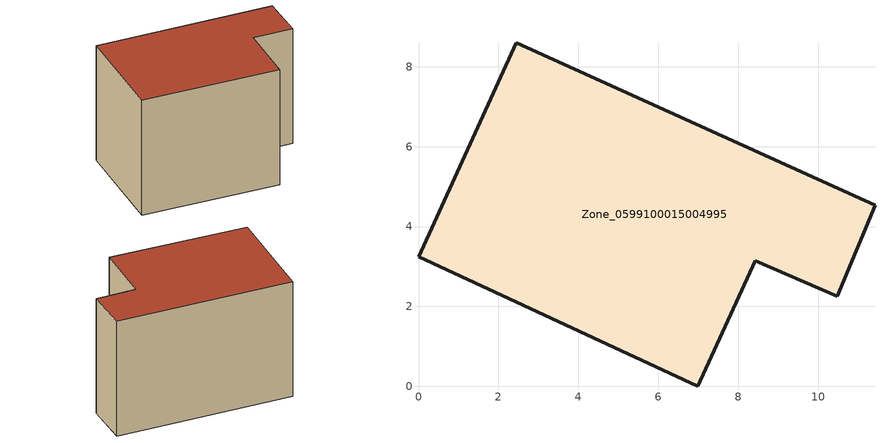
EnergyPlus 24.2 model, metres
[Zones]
Zone_0599100015004995
 floor ground (C_G): 2.44,8.6 11.42,4.54 10.47,2.26 8.42,3.15 6.98,0 0,3.25 z0.74
 wall outside (C_F): 11.42,4.54 2.44,8.6 0,3.25 6.98,0 8.42,3.15 10.47,2.26 11.42,4.54 z0.74:7.64
 roof outside (C_R): 2.44,8.6 0,3.25 6.98,0 8.42,3.15 10.47,2.26 11.42,4.54 z7.64
[BUILDING]
Pand.0599100015004995: North Axis=0; Terrain=City; Loads Convergence Tolerance Value=0.04; Temperature Convergence Tolerance Value=0.4; Solar Distribution=FullExterior; Maximum Number of Warmup Days=25; Minimum Number of Warmup Days=1
[Site:Location]
Rotterdam.The.Hague.AP_ZH_NLD Design_Conditions: Latitude=51.96; Longitude=4.45; Time Zone=1; Elevation=-4.5
[SITE:GROUNDTEMPERATURE:BUILDINGSURFACE]
18, 18, 18, 18, 18, 18, 18, 18, 18, 18, 18, 18
[MATERIAL] Thermal Absorptance=0.9; Solar Absorptance=0.7; Visible Absorptance=0.7
Name | Roughness | Thickness | Conductivity | Density | Specific Heat
G.TI.1946-1964 | MediumSmooth | 0.15 | 1 | 540 | 1210
F.TI.1946-1964 | Rough | 0.3 | 0.857143 | 1920 | 840
R.TI.1946-1964 | MediumRough | 0.2 | 0.277778 | 1500 | 1000
[CONSTRUCTION]
C_G: G.TI.1946-1964
C_F: F.TI.1946-1964
C_R: R.TI.1946-1964
[ZONE]
Zone_0599100015004995: Type=1; Multiplier=1; Ceiling Height=Autocalculate; Volume=Autocalculate; Floor Area=autocalculate; Part of Total Floor Area=Yes
[ZONEINFILTRATION:DESIGNFLOWRATE]
Infil_Zone_0599100015004995: Zone or ZoneList or Space or SpaceList=Zone_0599100015004995; Schedule=AlwaysOn; Design Flow Rate Calculation Method=Flow/Area; Flow Rate per Floor Area=0.003; Constant Term Coefficient=1; Temperature Term Coefficient=0; Velocity Term Coefficient=0; Velocity Squared Term Coefficient=0
[HVACTEMPLATE:ZONE:IDEALLOADSAIRSYSTEM]
Zone_0599100015004995: Maximum Heating Supply Air Temperature=50; Minimum Cooling Supply Air Temperature=13; Maximum Heating Supply Air Humidity Ratio=0.0156; Minimum Cooling Supply Air Humidity Ratio=0.0077; Heating Limit=NoLimit; Cooling Limit=NoLimit; Dehumidification Control Type=ConstantSensibleHeatRatio; Cooling Sensible Heat Ratio=0.7; Dehumidification Setpoint=60; Humidification Control Type=None; Humidification Setpoint=30; Outdoor Air Method=None; Outdoor Air Flow Rate per Person=0.00944; Outdoor Air Flow Rate per Zone Floor Area=0; Outdoor Air Flow Rate per Zone=0; Demand Controlled Ventilation Type=None; Outdoor Air Economizer Type=NoEconomizer; Heat Recovery Type=None; Sensible Heat Recovery Effectiveness=0.7; Latent Heat Recovery Effectiveness=0.65
[ZONECONTROL:THERMOSTAT]
ThermostatControl_Zone_0599100015004995: Zone or ZoneList=Zone_0599100015004995; Control Type Schedule=DualSetpointControlType; Control 1=Thermostat_Zone_0599100015004995; Temperature Difference Between Cutout And Setpoint=0
[THERMOSTATSETPOINT:DUALSETPOINT]
Thermostat_Zone_0599100015004995: Heating Setpoint Temperature Schedule=HeatingSetpoint_Zone_0599100015004995; Cooling Setpoint Temperature Schedule=CoolingSetpoint_Zone_0599100015004995
[SCHEDULE:COMPACT]
HeatingSetpoint_Zone_0599100015004995: Through: 12/31, For: AllDays, Until: 24:00, 21
CoolingSetpoint_Zone_0599100015004995: Through: 12/31, For: AllDays, Until: 24:00, 24
DualSetpointControlType: Through: 12/31, For: AllDays, Until: 24:00, 4
AlwaysOn: Through: 12/31, For: AllDays, Until: 24:00, 1
